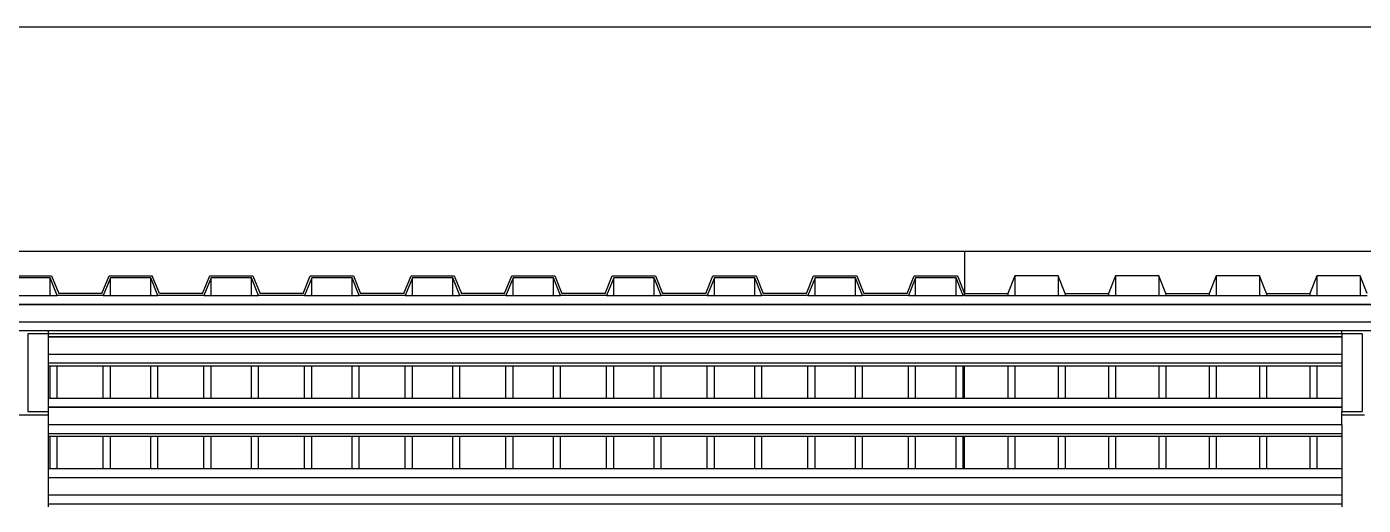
# Model space of a CAD drawing. Extents: x -60 to 60, y -13 to 16.
# Drawn here: x -27.494 to -23.744, y 11.952 to 13.293 of the extents above; entities that cross this region are included whole.
import ezdxf

# ---------------------------------------------------------------- set-up
doc = ezdxf.new("R2010")
doc.units = 0
doc.layers.get('0').update_dxf_attribs({"linetype": 'CONTINUOUS'})

msp = doc.modelspace()

# ---------------------------------------------------------------- linework, layer by layer
for p, q in [((-32.6642, 13.2926), (-17.1542, 13.2926)), ((-27.5552, 12.6642), (-24.8622, 12.6642)), ((-24.8622, 12.6642), (-21.7556, 12.6642)), ((-24.8622, 12.6642), (-24.8622, 12.5458)), ((-24.8622, 12.6642), (-24.8622, 12.5458)), ((-27.5451, 12.5951), (-27.4241, 12.5951)), ((-27.428, 12.5895), (-27.5412, 12.5895)), ((-27.428, 12.5402), (-27.428, 12.5895)), ((-27.4078, 12.5402), (-27.428, 12.5895)), ((-27.4241, 12.5951), (-27.4039, 12.5458)), ((-27.2829, 12.5458), (-27.2627, 12.5951)), ((-27.2588, 12.5895), (-27.279, 12.5402)), ((-27.2627, 12.5951), (-27.1417, 12.5951)), ((-27.2588, 12.5402), (-27.2588, 12.5895)), ((-27.1456, 12.5895), (-27.2588, 12.5895)), ((-27.1456, 12.5402), (-27.1456, 12.5895)), ((-27.1254, 12.5402), (-27.1456, 12.5895)), ((-27.1215, 12.5458), (-27.1417, 12.5951)), ((-27.0004, 12.5458), (-26.9803, 12.5951)), ((-26.9764, 12.5895), (-26.9965, 12.5402)), ((-26.9803, 12.5951), (-26.8592, 12.5951)), ((-26.9764, 12.5402), (-26.9764, 12.5895)), ((-26.8632, 12.5895), (-26.9764, 12.5895)), ((-26.8632, 12.5402), (-26.8632, 12.5895)), ((-26.843, 12.5402), (-26.8632, 12.5895)), ((-26.8592, 12.5951), (-26.8391, 12.5458)), ((-26.718, 12.5458), (-26.6979, 12.5951)), ((-26.694, 12.5895), (-26.7141, 12.5402)), ((-26.6979, 12.5951), (-26.5768, 12.5951)), ((-26.694, 12.5402), (-26.694, 12.5895)), ((-26.5807, 12.5895), (-26.694, 12.5895)), ((-26.5807, 12.5402), (-26.5807, 12.5895)), ((-26.5606, 12.5402), (-26.5807, 12.5895)), ((-26.5768, 12.5951), (-26.5567, 12.5458)), ((-26.4356, 12.5458), (-26.4154, 12.5951)), ((-26.4115, 12.5895), (-26.4317, 12.5402)), ((-26.4154, 12.5951), (-26.2944, 12.5951)), ((-26.4115, 12.5402), (-26.4115, 12.5895)), ((-26.2983, 12.5895), (-26.4115, 12.5895)), ((-26.2983, 12.5402), (-26.2983, 12.5895)), ((-26.2782, 12.5402), (-26.2983, 12.5895)), ((-26.2944, 12.5951), (-26.2742, 12.5458)), ((-26.1532, 12.5458), (-26.133, 12.5951)), ((-26.1291, 12.5895), (-26.1493, 12.5402)), ((-26.133, 12.5951), (-26.012, 12.5951)), ((-26.1291, 12.5402), (-26.1291, 12.5895)), ((-26.0159, 12.5895), (-26.1291, 12.5895)), ((-26.0159, 12.5402), (-26.0159, 12.5895)), ((-25.9957, 12.5402), (-26.0159, 12.5895)), ((-26.012, 12.5951), (-25.9918, 12.5458)), ((-25.8708, 12.5458), (-25.8506, 12.5951)), ((-25.8467, 12.5895), (-25.8669, 12.5402)), ((-25.8506, 12.5951), (-25.7296, 12.5951)), ((-25.8467, 12.5402), (-25.8467, 12.5895)), ((-25.7335, 12.5895), (-25.8467, 12.5895)), ((-25.7335, 12.5402), (-25.7335, 12.5895)), ((-25.7133, 12.5402), (-25.7335, 12.5895)), ((-25.7296, 12.5951), (-25.7094, 12.5458)), ((-25.5884, 12.5458), (-25.5682, 12.5951)), ((-25.5643, 12.5895), (-25.5845, 12.5402)), ((-25.5682, 12.5951), (-25.4472, 12.5951)), ((-25.5643, 12.5402), (-25.5643, 12.5895)), ((-25.4511, 12.5895), (-25.5643, 12.5895)), ((-25.4511, 12.5402), (-25.4511, 12.5895)), ((-25.4309, 12.5402), (-25.4511, 12.5895)), ((-25.4472, 12.5951), (-25.427, 12.5458)), ((-25.306, 12.5458), (-25.2858, 12.5951)), ((-25.2819, 12.5895), (-25.3021, 12.5402)), ((-25.2858, 12.5951), (-25.1648, 12.5951)), ((-25.2819, 12.5402), (-25.2819, 12.5895)), ((-25.1687, 12.5895), (-25.2819, 12.5895)), ((-25.1687, 12.5402), (-25.1687, 12.5895)), ((-25.1485, 12.5402), (-25.1687, 12.5895)), ((-25.1648, 12.5951), (-25.1446, 12.5458)), ((-25.0236, 12.5458), (-25.0034, 12.5951)), ((-24.9995, 12.5895), (-25.0196, 12.5402)), ((-25.0034, 12.5951), (-24.8823, 12.5951)), ((-24.9995, 12.5402), (-24.9995, 12.5895)), ((-24.8863, 12.5895), (-24.9995, 12.5895)), ((-24.8863, 12.5402), (-24.8863, 12.5895)), ((-24.8661, 12.5402), (-24.8863, 12.5895)), ((-24.8823, 12.5951), (-24.8622, 12.5458)), ((-24.721, 12.5951), (-24.7411, 12.5458)), ((-24.721, 12.5951), (-24.721, 12.5402)), ((-24.5999, 12.5951), (-24.721, 12.5951)), ((-24.5999, 12.5951), (-24.5999, 12.5402)), ((-24.5798, 12.5458), (-24.5999, 12.5951)), ((-24.4386, 12.5951), (-24.4587, 12.5458)), ((-24.4386, 12.5951), (-24.4386, 12.5402)), ((-24.3175, 12.5951), (-24.4386, 12.5951)), ((-24.3175, 12.5951), (-24.3175, 12.5402)), ((-24.2973, 12.5458), (-24.3175, 12.5951)), ((-24.1561, 12.5951), (-24.1763, 12.5458)), ((-24.1561, 12.5951), (-24.1561, 12.5402)), ((-24.0351, 12.5951), (-24.1561, 12.5951)), ((-24.0351, 12.5951), (-24.0351, 12.5402)), ((-24.0149, 12.5458), (-24.0351, 12.5951)), ((-23.8737, 12.5951), (-23.8939, 12.5458)), ((-23.8737, 12.5951), (-23.8737, 12.5402)), ((-23.7527, 12.5951), (-23.8737, 12.5951)), ((-23.7527, 12.5951), (-23.7527, 12.5402)), ((-23.7325, 12.5458), (-23.7527, 12.5951)), ((-27.5412, 12.5402), (-27.428, 12.5402)), ((-27.428, 12.5402), (-27.4078, 12.5402)), ((-27.279, 12.5402), (-27.4078, 12.5402)), ((-27.2829, 12.5458), (-27.4039, 12.5458)), ((-27.279, 12.5402), (-27.2588, 12.5402)), ((-27.2588, 12.5402), (-27.1456, 12.5402)), ((-27.1456, 12.5402), (-27.1254, 12.5402)), ((-26.9965, 12.5402), (-27.1254, 12.5402)), ((-27.0004, 12.5458), (-27.1215, 12.5458)), ((-26.9965, 12.5402), (-26.9764, 12.5402)), ((-26.9764, 12.5402), (-26.8632, 12.5402)), ((-26.8632, 12.5402), (-26.843, 12.5402)), ((-26.7141, 12.5402), (-26.843, 12.5402)), ((-26.718, 12.5458), (-26.8391, 12.5458)), ((-26.7141, 12.5402), (-26.694, 12.5402)), ((-26.694, 12.5402), (-26.5807, 12.5402)), ((-26.5807, 12.5402), (-26.5606, 12.5402)), ((-26.4317, 12.5402), (-26.5606, 12.5402)), ((-26.4356, 12.5458), (-26.5567, 12.5458)), ((-26.4317, 12.5402), (-26.4115, 12.5402)), ((-26.4115, 12.5402), (-26.2983, 12.5402)), ((-26.2983, 12.5402), (-26.2782, 12.5402)), ((-26.1493, 12.5402), (-26.2782, 12.5402)), ((-26.1532, 12.5458), (-26.2742, 12.5458)), ((-26.1493, 12.5402), (-26.1291, 12.5402)), ((-26.1291, 12.5402), (-26.0159, 12.5402)), ((-26.0159, 12.5402), (-25.9957, 12.5402)), ((-25.8669, 12.5402), (-25.9957, 12.5402)), ((-25.8708, 12.5458), (-25.9918, 12.5458)), ((-25.8669, 12.5402), (-25.8467, 12.5402)), ((-25.8467, 12.5402), (-25.7335, 12.5402)), ((-25.7335, 12.5402), (-25.7133, 12.5402)), ((-25.5845, 12.5402), (-25.7133, 12.5402)), ((-25.5884, 12.5458), (-25.7094, 12.5458)), ((-25.5845, 12.5402), (-25.5643, 12.5402)), ((-25.5643, 12.5402), (-25.4511, 12.5402)), ((-25.4511, 12.5402), (-25.4309, 12.5402)), ((-25.3021, 12.5402), (-25.4309, 12.5402)), ((-25.306, 12.5458), (-25.427, 12.5458)), ((-25.3021, 12.5402), (-25.2819, 12.5402)), ((-25.2819, 12.5402), (-25.1687, 12.5402)), ((-25.1687, 12.5402), (-25.1485, 12.5402)), ((-25.0196, 12.5402), (-25.1485, 12.5402)), ((-25.0236, 12.5458), (-25.1446, 12.5458)), ((-25.0196, 12.5402), (-24.9995, 12.5402)), ((-24.9995, 12.5402), (-24.8863, 12.5402)), ((-24.8863, 12.5402), (-24.8661, 12.5402)), ((-24.8622, 12.5402), (-24.8661, 12.5402)), ((-24.8622, 12.5402), (-24.8622, 12.5458)), ((-24.8622, 12.5458), (-24.7411, 12.5458)), ((-24.8622, 12.5402), (-24.7411, 12.5402)), ((-24.7411, 12.5458), (-24.7411, 12.5402)), ((-24.7411, 12.5402), (-24.721, 12.5402)), ((-24.721, 12.5402), (-24.5999, 12.5402)), ((-24.5999, 12.5402), (-24.5798, 12.5402)), ((-24.5798, 12.5458), (-24.5798, 12.5402)), ((-24.5798, 12.5458), (-24.4587, 12.5458)), ((-24.5798, 12.5402), (-24.4587, 12.5402)), ((-24.4587, 12.5458), (-24.4587, 12.5402)), ((-24.4587, 12.5402), (-24.4386, 12.5402)), ((-24.4386, 12.5402), (-24.3175, 12.5402)), ((-24.3175, 12.5402), (-24.2973, 12.5402)), ((-24.2973, 12.5458), (-24.2973, 12.5402)), ((-24.2973, 12.5458), (-24.1763, 12.5458)), ((-24.2973, 12.5402), (-24.1763, 12.5402)), ((-24.1763, 12.5458), (-24.1763, 12.5402)), ((-24.1763, 12.5402), (-24.1561, 12.5402)), ((-24.1561, 12.5402), (-24.0351, 12.5402)), ((-24.0351, 12.5402), (-24.0149, 12.5402)), ((-24.0149, 12.5458), (-24.0149, 12.5402)), ((-24.0149, 12.5458), (-23.8939, 12.5458)), ((-24.0149, 12.5402), (-23.8939, 12.5402)), ((-23.8939, 12.5458), (-23.8939, 12.5402)), ((-23.8939, 12.5402), (-23.8737, 12.5402)), ((-23.8737, 12.5402), (-23.7527, 12.5402)), ((-23.7527, 12.5402), (-23.7325, 12.5402)), ((-30.2482, 12.5155), (-12.5536, 12.5155)), ((-30.2482, 12.5147), (-12.5536, 12.5147)), ((-30.2482, 12.4662), (-12.5536, 12.4662)), ((-27.5536, 12.4415), (-27.4336, 12.4415)), ((-27.4336, 12.4319), (-27.4905, 12.4319)), ((-27.4905, 12.4319), (-27.4905, 12.2145)), ((-27.4336, 12.4415), (-27.4336, 12.4333)), ((-27.4336, 12.4415), (-23.8036, 12.4415)), ((-27.4336, 12.4333), (-23.8036, 12.4333)), ((-27.4336, 12.4333), (-27.4336, 12.4319)), ((-27.4336, 12.4319), (-27.4336, 12.4248)), ((-27.4336, 12.4248), (-23.8036, 12.4248)), ((-27.4336, 12.4248), (-27.4336, 12.424)), ((-27.4336, 12.424), (-23.8036, 12.424)), ((-27.4336, 12.424), (-27.4336, 12.3755)), ((-23.8036, 12.4415), (-23.6836, 12.4415)), ((-23.8036, 12.4333), (-23.8036, 12.4415)), ((-23.8036, 12.4319), (-23.8036, 12.4333)), ((-23.7467, 12.4319), (-23.8036, 12.4319)), ((-23.8036, 12.4319), (-23.8036, 12.4248)), ((-23.8036, 12.4248), (-23.8036, 12.424)), ((-23.8036, 12.424), (-23.8036, 12.3755)), ((-23.7467, 12.4319), (-23.7467, 12.2145)), ((-27.4336, 12.3755), (-23.8036, 12.3755)), ((-27.4336, 12.3755), (-27.4336, 12.3508)), ((-23.8036, 12.3755), (-23.8036, 12.3508)), ((-27.4336, 12.3508), (-23.8036, 12.3508)), ((-27.4336, 12.3508), (-27.4336, 12.3426)), ((-27.4336, 12.3426), (-27.428, 12.3426)), ((-27.4336, 12.3426), (-27.4336, 12.2522)), ((-27.428, 12.2522), (-27.428, 12.3426)), ((-27.428, 12.3426), (-27.4078, 12.3426)), ((-27.4078, 12.2522), (-27.4078, 12.3426)), ((-27.4078, 12.3426), (-27.279, 12.3426)), ((-27.279, 12.2522), (-27.279, 12.3426)), ((-27.279, 12.3426), (-27.2588, 12.3426)), ((-27.2588, 12.2522), (-27.2588, 12.3426)), ((-27.2588, 12.3426), (-27.1456, 12.3426)), ((-27.1456, 12.2522), (-27.1456, 12.3426)), ((-27.1456, 12.3426), (-27.1254, 12.3426)), ((-27.1254, 12.2522), (-27.1254, 12.3426)), ((-27.1254, 12.3426), (-26.9965, 12.3426)), ((-26.9965, 12.2522), (-26.9965, 12.3426)), ((-26.9965, 12.3426), (-26.9764, 12.3426)), ((-26.9764, 12.2522), (-26.9764, 12.3426)), ((-26.9764, 12.3426), (-26.8632, 12.3426)), ((-26.8632, 12.2522), (-26.8632, 12.3426)), ((-26.8632, 12.3426), (-26.843, 12.3426)), ((-26.843, 12.2522), (-26.843, 12.3426)), ((-26.843, 12.3426), (-26.7141, 12.3426)), ((-26.7141, 12.2522), (-26.7141, 12.3426)), ((-26.7141, 12.3426), (-26.694, 12.3426)), ((-26.694, 12.2522), (-26.694, 12.3426)), ((-26.694, 12.3426), (-26.5807, 12.3426)), ((-26.5807, 12.2522), (-26.5807, 12.3426)), ((-26.5807, 12.3426), (-26.5606, 12.3426)), ((-26.5606, 12.2522), (-26.5606, 12.3426)), ((-26.5606, 12.3426), (-26.4317, 12.3426)), ((-26.4317, 12.2522), (-26.4317, 12.3426)), ((-26.4317, 12.3426), (-26.4115, 12.3426)), ((-26.4115, 12.2522), (-26.4115, 12.3426)), ((-26.4115, 12.3426), (-26.2983, 12.3426)), ((-26.2983, 12.2522), (-26.2983, 12.3426)), ((-26.2983, 12.3426), (-26.2782, 12.3426)), ((-26.2782, 12.2522), (-26.2782, 12.3426)), ((-26.2782, 12.3426), (-26.1493, 12.3426)), ((-26.1493, 12.2522), (-26.1493, 12.3426)), ((-26.1493, 12.3426), (-26.1291, 12.3426)), ((-26.1291, 12.2522), (-26.1291, 12.3426)), ((-26.1291, 12.3426), (-26.0159, 12.3426)), ((-26.0159, 12.2522), (-26.0159, 12.3426)), ((-26.0159, 12.3426), (-25.9957, 12.3426)), ((-25.9957, 12.2522), (-25.9957, 12.3426)), ((-25.9957, 12.3426), (-25.8669, 12.3426)), ((-25.8669, 12.2522), (-25.8669, 12.3426)), ((-25.8669, 12.3426), (-25.8467, 12.3426)), ((-25.8467, 12.2522), (-25.8467, 12.3426)), ((-25.8467, 12.3426), (-25.7335, 12.3426)), ((-25.7335, 12.2522), (-25.7335, 12.3426)), ((-25.7335, 12.3426), (-25.7133, 12.3426)), ((-25.7133, 12.2522), (-25.7133, 12.3426)), ((-25.7133, 12.3426), (-25.5845, 12.3426)), ((-25.5845, 12.2522), (-25.5845, 12.3426)), ((-25.5845, 12.3426), (-25.5643, 12.3426)), ((-25.5643, 12.2522), (-25.5643, 12.3426)), ((-25.5643, 12.3426), (-25.4511, 12.3426)), ((-25.4511, 12.2522), (-25.4511, 12.3426)), ((-25.4511, 12.3426), (-25.4309, 12.3426)), ((-25.4309, 12.2522), (-25.4309, 12.3426)), ((-25.4309, 12.3426), (-25.3021, 12.3426)), ((-25.3021, 12.2522), (-25.3021, 12.3426)), ((-25.3021, 12.3426), (-25.2819, 12.3426)), ((-25.2819, 12.2522), (-25.2819, 12.3426)), ((-25.2819, 12.3426), (-25.1687, 12.3426)), ((-25.1687, 12.2522), (-25.1687, 12.3426)), ((-25.1687, 12.3426), (-25.1485, 12.3426)), ((-25.1485, 12.2522), (-25.1485, 12.3426)), ((-25.1485, 12.3426), (-25.0196, 12.3426)), ((-25.0196, 12.2522), (-25.0196, 12.3426)), ((-25.0196, 12.3426), (-24.9995, 12.3426)), ((-24.9995, 12.2522), (-24.9995, 12.3426)), ((-24.9995, 12.3426), (-24.8863, 12.3426)), ((-24.8863, 12.2522), (-24.8863, 12.3426)), ((-24.8863, 12.3426), (-24.8661, 12.3426)), ((-24.8661, 12.2522), (-24.8661, 12.3426)), ((-24.8661, 12.3426), (-24.8622, 12.3426)), ((-24.8622, 12.2522), (-24.8622, 12.3426)), ((-24.8622, 12.3426), (-24.7411, 12.3426)), ((-24.7411, 12.3426), (-24.7411, 12.2522)), ((-24.7411, 12.3426), (-24.721, 12.3426)), ((-24.721, 12.3426), (-24.721, 12.2522)), ((-24.721, 12.3426), (-24.5999, 12.3426)), ((-24.5999, 12.3426), (-24.5999, 12.2522)), ((-24.5999, 12.3426), (-24.5798, 12.3426)), ((-24.5798, 12.3426), (-24.5798, 12.2522)), ((-24.5798, 12.3426), (-24.4587, 12.3426)), ((-24.4587, 12.3426), (-24.4587, 12.2522)), ((-24.4587, 12.3426), (-24.4386, 12.3426)), ((-24.4386, 12.3426), (-24.4386, 12.2522)), ((-24.4386, 12.3426), (-24.3175, 12.3426)), ((-24.3175, 12.3426), (-24.3175, 12.2522)), ((-24.3175, 12.3426), (-24.2973, 12.3426)), ((-24.2973, 12.3426), (-24.2973, 12.2522)), ((-24.2973, 12.3426), (-24.1763, 12.3426)), ((-24.1763, 12.3426), (-24.1763, 12.2522)), ((-24.1763, 12.3426), (-24.1561, 12.3426)), ((-24.1561, 12.3426), (-24.1561, 12.2522)), ((-24.1561, 12.3426), (-24.0351, 12.3426)), ((-24.0351, 12.3426), (-24.0351, 12.2522)), ((-24.0351, 12.3426), (-24.0149, 12.3426)), ((-24.0149, 12.3426), (-24.0149, 12.2522)), ((-24.0149, 12.3426), (-23.8939, 12.3426)), ((-23.8939, 12.3426), (-23.8939, 12.2522)), ((-23.8939, 12.3426), (-23.8737, 12.3426)), ((-23.8737, 12.3426), (-23.8737, 12.2522)), ((-23.8737, 12.3426), (-23.8036, 12.3426)), ((-23.8036, 12.3508), (-23.8036, 12.3426)), ((-23.8036, 12.3426), (-23.8036, 12.2522)), ((-27.4336, 12.2522), (-27.4336, 12.2275)), ((-27.4336, 12.2522), (-27.428, 12.2522)), ((-27.4336, 12.2275), (-23.8036, 12.2275)), ((-27.4336, 12.2275), (-27.4336, 12.2267)), ((-27.4336, 12.2267), (-23.8036, 12.2267)), ((-27.4336, 12.2267), (-27.4336, 12.2145)), ((-27.428, 12.2522), (-27.4078, 12.2522)), ((-27.4078, 12.2522), (-27.279, 12.2522)), ((-27.279, 12.2522), (-27.2588, 12.2522)), ((-27.2588, 12.2522), (-27.1456, 12.2522)), ((-27.1456, 12.2522), (-27.1254, 12.2522)), ((-27.1254, 12.2522), (-26.9965, 12.2522)), ((-26.9965, 12.2522), (-26.9764, 12.2522)), ((-26.9764, 12.2522), (-26.8632, 12.2522)), ((-26.8632, 12.2522), (-26.843, 12.2522)), ((-26.843, 12.2522), (-26.7141, 12.2522)), ((-26.7141, 12.2522), (-26.694, 12.2522)), ((-26.694, 12.2522), (-26.5807, 12.2522)), ((-26.5807, 12.2522), (-26.5606, 12.2522)), ((-26.5606, 12.2522), (-26.4317, 12.2522)), ((-26.4317, 12.2522), (-26.4115, 12.2522)), ((-26.4115, 12.2522), (-26.2983, 12.2522)), ((-26.2983, 12.2522), (-26.2782, 12.2522)), ((-26.2782, 12.2522), (-26.1493, 12.2522)), ((-26.1493, 12.2522), (-26.1291, 12.2522)), ((-26.1291, 12.2522), (-26.0159, 12.2522)), ((-26.0159, 12.2522), (-25.9957, 12.2522)), ((-25.9957, 12.2522), (-25.8669, 12.2522)), ((-25.8669, 12.2522), (-25.8467, 12.2522)), ((-25.8467, 12.2522), (-25.7335, 12.2522)), ((-25.7335, 12.2522), (-25.7133, 12.2522)), ((-25.7133, 12.2522), (-25.5845, 12.2522)), ((-25.5845, 12.2522), (-25.5643, 12.2522)), ((-25.5643, 12.2522), (-25.4511, 12.2522)), ((-25.4511, 12.2522), (-25.4309, 12.2522)), ((-25.4309, 12.2522), (-25.3021, 12.2522)), ((-25.3021, 12.2522), (-25.2819, 12.2522)), ((-25.2819, 12.2522), (-25.1687, 12.2522)), ((-25.1687, 12.2522), (-25.1485, 12.2522)), ((-25.1485, 12.2522), (-25.0196, 12.2522)), ((-25.0196, 12.2522), (-24.9995, 12.2522)), ((-24.9995, 12.2522), (-24.8863, 12.2522)), ((-24.8863, 12.2522), (-24.8661, 12.2522)), ((-24.8661, 12.2522), (-24.8622, 12.2522)), ((-24.8622, 12.2522), (-24.7411, 12.2522)), ((-24.7411, 12.2522), (-24.721, 12.2522)), ((-24.721, 12.2522), (-24.5999, 12.2522)), ((-24.5999, 12.2522), (-24.5798, 12.2522)), ((-24.5798, 12.2522), (-24.4587, 12.2522)), ((-24.4587, 12.2522), (-24.4386, 12.2522)), ((-24.4386, 12.2522), (-24.3175, 12.2522)), ((-24.3175, 12.2522), (-24.2973, 12.2522)), ((-24.2973, 12.2522), (-24.1763, 12.2522)), ((-24.1763, 12.2522), (-24.1561, 12.2522)), ((-24.1561, 12.2522), (-24.0351, 12.2522)), ((-24.0351, 12.2522), (-24.0149, 12.2522)), ((-24.0149, 12.2522), (-23.8939, 12.2522)), ((-23.8939, 12.2522), (-23.8737, 12.2522)), ((-23.8737, 12.2522), (-23.8036, 12.2522)), ((-23.8036, 12.2522), (-23.8036, 12.2275)), ((-23.8036, 12.2275), (-23.8036, 12.2267)), ((-23.8036, 12.2267), (-23.8036, 12.2145)), ((-27.4336, 12.2048), (-27.5536, 12.2048)), ((-27.4905, 12.2145), (-27.4336, 12.2145)), ((-27.4336, 12.2145), (-27.4336, 12.2048)), ((-27.4336, 12.2048), (-27.4336, 12.1782)), ((-23.8036, 12.2048), (-23.8036, 12.2145)), ((-23.8036, 12.2145), (-23.7467, 12.2145)), ((-23.7467, 12.2048), (-23.8036, 12.2048)), ((-23.8036, 12.2048), (-23.8036, 12.2045)), ((-23.7467, 12.2045), (-23.8036, 12.2045)), ((-23.8036, 12.1782), (-23.8036, 12.2045)), ((-23.7467, 12.2048), (-23.7467, 12.2045)), ((-23.7405, 12.2048), (-23.7467, 12.2048)), ((-23.7405, 12.2045), (-23.7467, 12.2045)), ((-27.4336, 12.1782), (-23.8036, 12.1782)), ((-27.4336, 12.1782), (-27.4336, 12.1535)), ((-27.4336, 12.1535), (-23.8036, 12.1535)), ((-27.4336, 12.1535), (-27.4336, 12.1453)), ((-23.8036, 12.1782), (-23.8036, 12.1535)), ((-23.8036, 12.1535), (-23.8036, 12.1453)), ((-27.4336, 12.1453), (-27.428, 12.1453)), ((-27.4336, 12.1453), (-27.4336, 12.0549)), ((-27.428, 12.0549), (-27.428, 12.1453)), ((-27.428, 12.1453), (-27.4078, 12.1453)), ((-27.4078, 12.0549), (-27.4078, 12.1453)), ((-27.4078, 12.1453), (-27.279, 12.1453)), ((-27.279, 12.0549), (-27.279, 12.1453)), ((-27.279, 12.1453), (-27.2588, 12.1453)), ((-27.2588, 12.0549), (-27.2588, 12.1453)), ((-27.2588, 12.1453), (-27.1456, 12.1453)), ((-27.1456, 12.0549), (-27.1456, 12.1453)), ((-27.1456, 12.1453), (-27.1254, 12.1453)), ((-27.1254, 12.0549), (-27.1254, 12.1453)), ((-27.1254, 12.1453), (-26.9965, 12.1453)), ((-26.9965, 12.0549), (-26.9965, 12.1453)), ((-26.9965, 12.1453), (-26.9764, 12.1453)), ((-26.9764, 12.0549), (-26.9764, 12.1453)), ((-26.9764, 12.1453), (-26.8632, 12.1453)), ((-26.8632, 12.0549), (-26.8632, 12.1453)), ((-26.8632, 12.1453), (-26.843, 12.1453)), ((-26.843, 12.0549), (-26.843, 12.1453)), ((-26.843, 12.1453), (-26.7141, 12.1453)), ((-26.7141, 12.0549), (-26.7141, 12.1453)), ((-26.7141, 12.1453), (-26.694, 12.1453)), ((-26.694, 12.0549), (-26.694, 12.1453)), ((-26.694, 12.1453), (-26.5807, 12.1453)), ((-26.5807, 12.0549), (-26.5807, 12.1453)), ((-26.5807, 12.1453), (-26.5606, 12.1453)), ((-26.5606, 12.0549), (-26.5606, 12.1453)), ((-26.5606, 12.1453), (-26.4317, 12.1453)), ((-26.4317, 12.0549), (-26.4317, 12.1453)), ((-26.4317, 12.1453), (-26.4115, 12.1453)), ((-26.4115, 12.0549), (-26.4115, 12.1453)), ((-26.4115, 12.1453), (-26.2983, 12.1453)), ((-26.2983, 12.0549), (-26.2983, 12.1453)), ((-26.2983, 12.1453), (-26.2782, 12.1453)), ((-26.2782, 12.0549), (-26.2782, 12.1453)), ((-26.2782, 12.1453), (-26.1493, 12.1453)), ((-26.1493, 12.0549), (-26.1493, 12.1453)), ((-26.1493, 12.1453), (-26.1291, 12.1453)), ((-26.1291, 12.0549), (-26.1291, 12.1453)), ((-26.1291, 12.1453), (-26.0159, 12.1453)), ((-26.0159, 12.0549), (-26.0159, 12.1453)), ((-26.0159, 12.1453), (-25.9957, 12.1453)), ((-25.9957, 12.0549), (-25.9957, 12.1453)), ((-25.9957, 12.1453), (-25.8669, 12.1453)), ((-25.8669, 12.0549), (-25.8669, 12.1453)), ((-25.8669, 12.1453), (-25.8467, 12.1453)), ((-25.8467, 12.0549), (-25.8467, 12.1453)), ((-25.8467, 12.1453), (-25.7335, 12.1453)), ((-25.7335, 12.0549), (-25.7335, 12.1453)), ((-25.7335, 12.1453), (-25.7133, 12.1453)), ((-25.7133, 12.0549), (-25.7133, 12.1453)), ((-25.7133, 12.1453), (-25.5845, 12.1453)), ((-25.5845, 12.0549), (-25.5845, 12.1453)), ((-25.5845, 12.1453), (-25.5643, 12.1453)), ((-25.5643, 12.0549), (-25.5643, 12.1453)), ((-25.5643, 12.1453), (-25.4511, 12.1453)), ((-25.4511, 12.0549), (-25.4511, 12.1453)), ((-25.4511, 12.1453), (-25.4309, 12.1453)), ((-25.4309, 12.0549), (-25.4309, 12.1453)), ((-25.4309, 12.1453), (-25.3021, 12.1453)), ((-25.3021, 12.0549), (-25.3021, 12.1453)), ((-25.3021, 12.1453), (-25.2819, 12.1453)), ((-25.2819, 12.0549), (-25.2819, 12.1453)), ((-25.2819, 12.1453), (-25.1687, 12.1453)), ((-25.1687, 12.0549), (-25.1687, 12.1453)), ((-25.1687, 12.1453), (-25.1485, 12.1453)), ((-25.1485, 12.0549), (-25.1485, 12.1453)), ((-25.1485, 12.1453), (-25.0196, 12.1453)), ((-25.0196, 12.0549), (-25.0196, 12.1453)), ((-25.0196, 12.1453), (-24.9995, 12.1453)), ((-24.9995, 12.0549), (-24.9995, 12.1453)), ((-24.9995, 12.1453), (-24.8863, 12.1453)), ((-24.8863, 12.0549), (-24.8863, 12.1453)), ((-24.8863, 12.1453), (-24.8661, 12.1453)), ((-24.8661, 12.0549), (-24.8661, 12.1453)), ((-24.8661, 12.1453), (-24.8622, 12.1453)), ((-24.8622, 12.0549), (-24.8622, 12.1453)), ((-24.8622, 12.1453), (-24.7411, 12.1453)), ((-24.7411, 12.1453), (-24.7411, 12.0549)), ((-24.7411, 12.1453), (-24.721, 12.1453)), ((-24.721, 12.1453), (-24.721, 12.0549)), ((-24.721, 12.1453), (-24.5999, 12.1453)), ((-24.5999, 12.1453), (-24.5999, 12.0549)), ((-24.5999, 12.1453), (-24.5798, 12.1453)), ((-24.5798, 12.1453), (-24.5798, 12.0549)), ((-24.5798, 12.1453), (-24.4587, 12.1453)), ((-24.4587, 12.1453), (-24.4587, 12.0549)), ((-24.4587, 12.1453), (-24.4386, 12.1453)), ((-24.4386, 12.1453), (-24.4386, 12.0549)), ((-24.4386, 12.1453), (-24.3175, 12.1453)), ((-24.3175, 12.1453), (-24.3175, 12.0549)), ((-24.3175, 12.1453), (-24.2973, 12.1453)), ((-24.2973, 12.1453), (-24.2973, 12.0549)), ((-24.2973, 12.1453), (-24.1763, 12.1453)), ((-24.1763, 12.1453), (-24.1763, 12.0549)), ((-24.1763, 12.1453), (-24.1561, 12.1453)), ((-24.1561, 12.1453), (-24.1561, 12.0549)), ((-24.1561, 12.1453), (-24.0351, 12.1453)), ((-24.0351, 12.1453), (-24.0351, 12.0549)), ((-24.0351, 12.1453), (-24.0149, 12.1453)), ((-24.0149, 12.1453), (-24.0149, 12.0549)), ((-24.0149, 12.1453), (-23.8939, 12.1453)), ((-23.8939, 12.1453), (-23.8939, 12.0549)), ((-23.8939, 12.1453), (-23.8737, 12.1453)), ((-23.8737, 12.1453), (-23.8737, 12.0549)), ((-23.8737, 12.1453), (-23.8036, 12.1453)), ((-23.8036, 12.1453), (-23.8036, 12.0549)), ((-27.4336, 12.0549), (-27.428, 12.0549)), ((-27.4336, 12.0549), (-27.4336, 12.0302)), ((-27.428, 12.0549), (-27.4078, 12.0549)), ((-27.4078, 12.0549), (-27.279, 12.0549)), ((-27.279, 12.0549), (-27.2588, 12.0549)), ((-27.2588, 12.0549), (-27.1456, 12.0549)), ((-27.1456, 12.0549), (-27.1254, 12.0549)), ((-27.1254, 12.0549), (-26.9965, 12.0549)), ((-26.9965, 12.0549), (-26.9764, 12.0549)), ((-26.9764, 12.0549), (-26.8632, 12.0549)), ((-26.8632, 12.0549), (-26.843, 12.0549)), ((-26.843, 12.0549), (-26.7141, 12.0549)), ((-26.7141, 12.0549), (-26.694, 12.0549)), ((-26.694, 12.0549), (-26.5807, 12.0549)), ((-26.5807, 12.0549), (-26.5606, 12.0549)), ((-26.5606, 12.0549), (-26.4317, 12.0549)), ((-26.4317, 12.0549), (-26.4115, 12.0549)), ((-26.4115, 12.0549), (-26.2983, 12.0549)), ((-26.2983, 12.0549), (-26.2782, 12.0549)), ((-26.2782, 12.0549), (-26.1493, 12.0549)), ((-26.1493, 12.0549), (-26.1291, 12.0549)), ((-26.1291, 12.0549), (-26.0159, 12.0549)), ((-26.0159, 12.0549), (-25.9957, 12.0549)), ((-25.9957, 12.0549), (-25.8669, 12.0549)), ((-25.8669, 12.0549), (-25.8467, 12.0549)), ((-25.8467, 12.0549), (-25.7335, 12.0549)), ((-25.7335, 12.0549), (-25.7133, 12.0549)), ((-25.7133, 12.0549), (-25.5845, 12.0549)), ((-25.5845, 12.0549), (-25.5643, 12.0549)), ((-25.5643, 12.0549), (-25.4511, 12.0549)), ((-25.4511, 12.0549), (-25.4309, 12.0549)), ((-25.4309, 12.0549), (-25.3021, 12.0549)), ((-25.3021, 12.0549), (-25.2819, 12.0549)), ((-25.2819, 12.0549), (-25.1687, 12.0549)), ((-25.1687, 12.0549), (-25.1485, 12.0549)), ((-25.1485, 12.0549), (-25.0196, 12.0549)), ((-25.0196, 12.0549), (-24.9995, 12.0549)), ((-24.9995, 12.0549), (-24.8863, 12.0549)), ((-24.8863, 12.0549), (-24.8661, 12.0549)), ((-24.8661, 12.0549), (-24.8622, 12.0549)), ((-24.8622, 12.0549), (-24.7411, 12.0549)), ((-24.7411, 12.0549), (-24.721, 12.0549)), ((-24.721, 12.0549), (-24.5999, 12.0549)), ((-24.5999, 12.0549), (-24.5798, 12.0549)), ((-24.5798, 12.0549), (-24.4587, 12.0549)), ((-24.4587, 12.0549), (-24.4386, 12.0549)), ((-24.4386, 12.0549), (-24.3175, 12.0549)), ((-24.3175, 12.0549), (-24.2973, 12.0549)), ((-24.2973, 12.0549), (-24.1763, 12.0549)), ((-24.1763, 12.0549), (-24.1561, 12.0549)), ((-24.1561, 12.0549), (-24.0351, 12.0549)), ((-24.0351, 12.0549), (-24.0149, 12.0549)), ((-24.0149, 12.0549), (-23.8939, 12.0549)), ((-23.8939, 12.0549), (-23.8737, 12.0549)), ((-23.8737, 12.0549), (-23.8036, 12.0549)), ((-23.8036, 12.0549), (-23.8036, 12.0302)), ((-27.4336, 12.0302), (-23.8036, 12.0302)), ((-27.4336, 12.0302), (-27.4336, 12.0294)), ((-27.4336, 12.0294), (-23.8036, 12.0294)), ((-27.4336, 12.0294), (-27.4336, 11.9809)), ((-23.8036, 12.0302), (-23.8036, 12.0294)), ((-23.8036, 12.0294), (-23.8036, 11.9809)), ((-27.4336, 11.9809), (-23.8036, 11.9809)), ((-27.4336, 11.9809), (-27.4336, 11.9562)), ((-23.8036, 11.9809), (-23.8036, 11.9562)), ((-27.4336, 11.9562), (-23.8036, 11.9562)), ((-27.4336, 11.9562), (-27.4336, 11.948)), ((-23.8036, 11.9562), (-23.8036, 11.948))]:
    msp.add_line(p, q)

doc.saveas('drawing.dxf')
